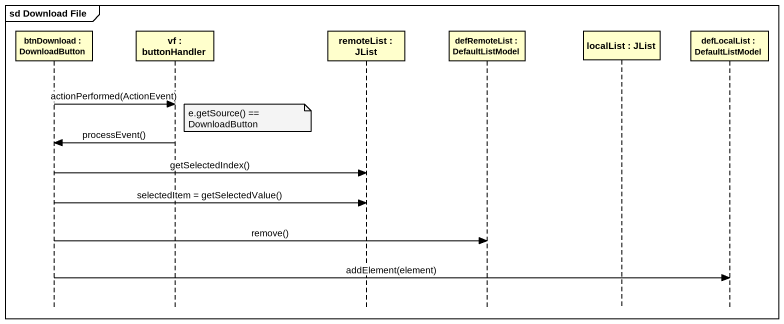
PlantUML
@startuml
mainframe sd Download File
hide footbox
participant "btnDownload : DownloadButton" as btnDownload
participant "vf : buttonHandler" as vf
participant "remoteList : JList" as remoteList
participant "defRemoteList : DefaultListModel" as defRemoteList
participant "localList : JList" as localList
participant "defLocalList : DefaultListModel" as defLocalList

btnDownload -> vf : actionPerformed(ActionEvent)
note right of vf : e.getSource() == DownloadButton
vf -> btnDownload : processEvent()
btnDownload -> remoteList : getSelectedIndex()
btnDownload -> remoteList : selectedItem = getSelectedValue()
btnDownload -> defRemoteList : remove()
btnDownload -> defLocalList : addElement(element)
@enduml
